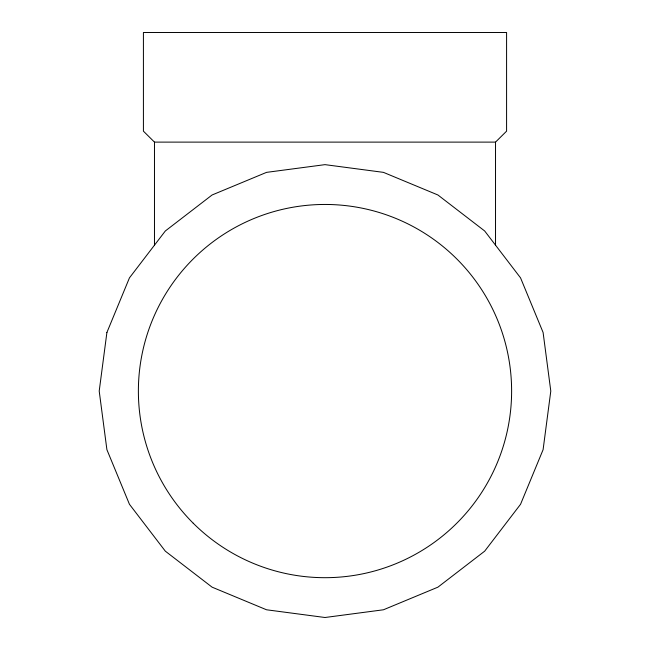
<?xml version="1.0" encoding="UTF-8"?>
<svg xmlns="http://www.w3.org/2000/svg" width="650" height="650" viewBox="0 0 650 650"><rect width="100%" height="100%" fill="white"/><g stroke="black" fill="none" stroke-linecap="round" stroke-linejoin="round"><path stroke-width="0.97" d="M154.472 245.042L154.472 142.114L143.414 131.154L143.414 32.5L506.586 32.5L506.586 131.154L495.527 142.114L154.472 142.114M495.527 245.042L495.527 142.114M106.901 332.475L99.206 391.072L106.901 449.67L129.447 504.278L165.327 551.168L212.087 587.161L266.549 609.781L325 617.5L383.451 609.781L437.913 587.161L484.673 551.168L520.553 504.278L543.099 449.67L550.794 391.072L543.099 332.475L520.553 277.875L484.673 230.977L437.913 194.984L383.451 172.364L325 164.645L266.549 172.364L212.087 194.984L165.327 230.977L129.447 277.875L106.901 332.475M193.237 523.226A186.615 186.615 0 0 0 505.326 439.108A186.615 186.615 0 0 0 276.437 210.884A186.615 186.615 0 0 0 193.237 523.226"/></g></svg>
